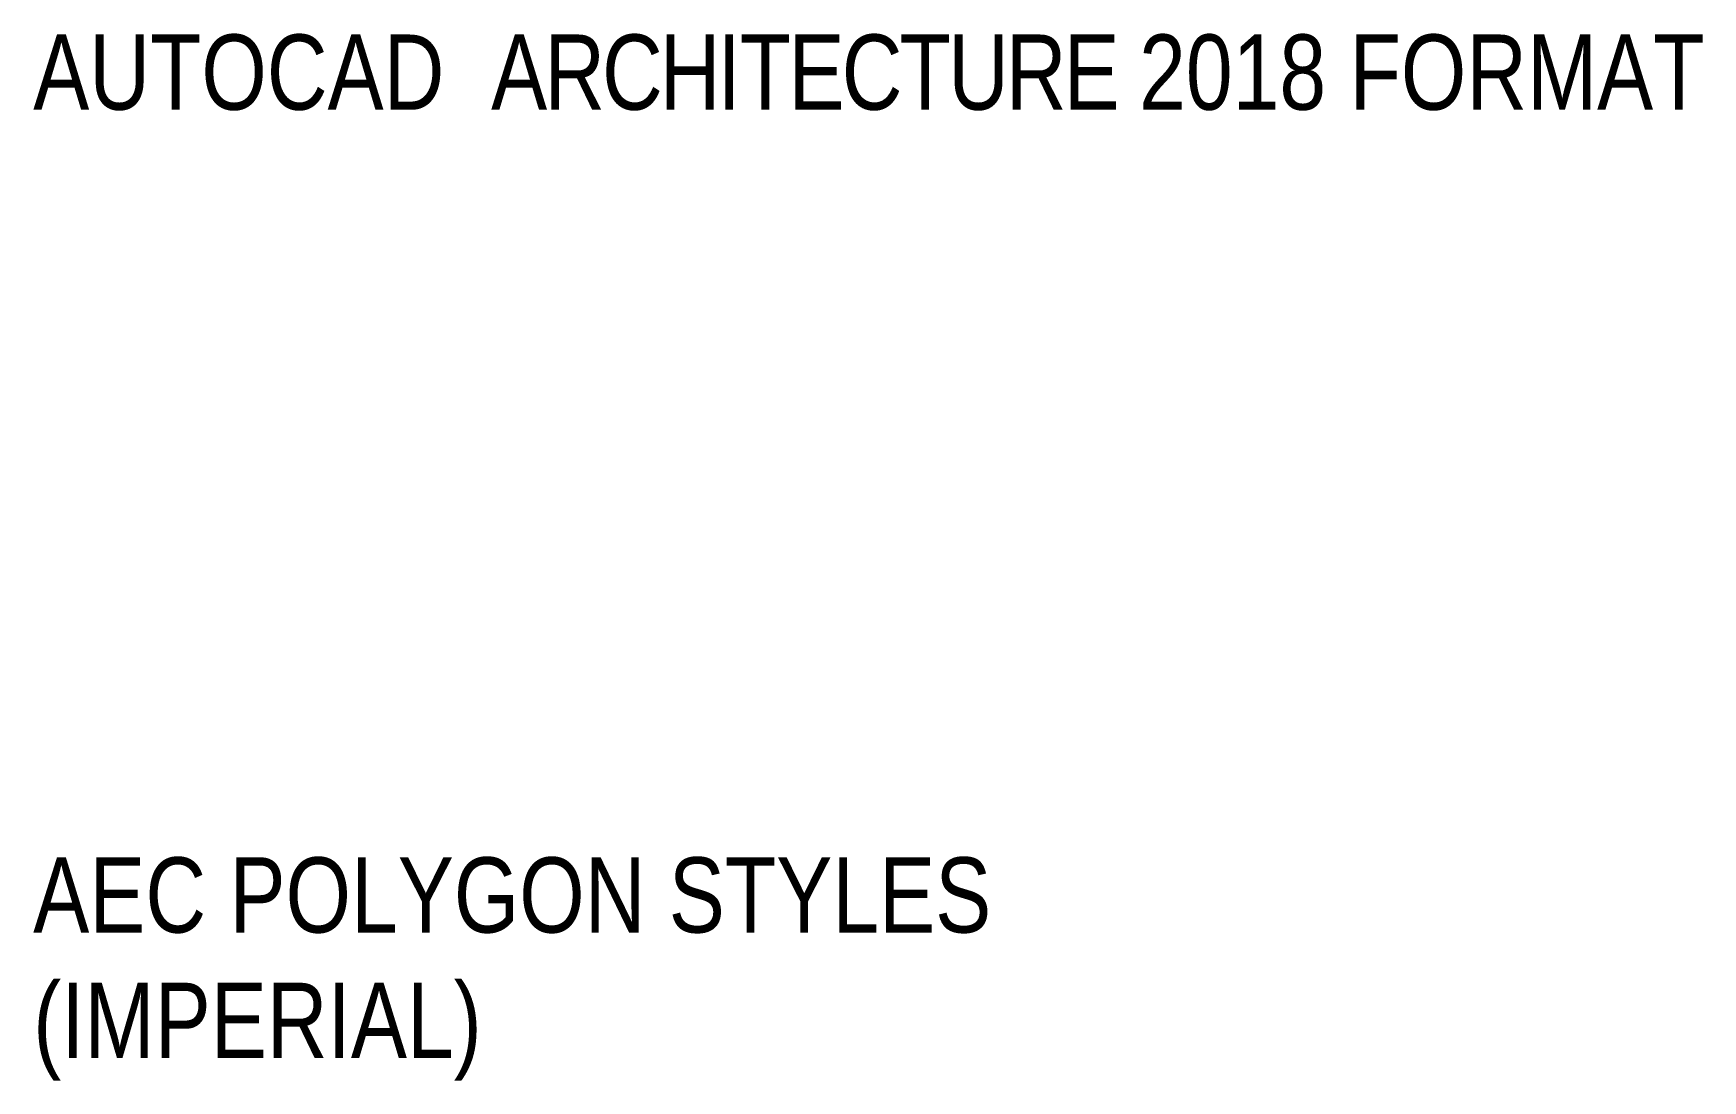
# Paper-space layout 'Work' of a CAD drawing. Header units: inches. Extents: x 0.3 to 19.7, y 0 to 12.2.
import ezdxf

# ---------------------------------------------------------------- set-up
doc = ezdxf.new("R2010")
doc.units = ezdxf.units.IN
doc.header["$LTSCALE"] = 0.5
doc.header["$MEASUREMENT"] = 0
doc.styles.add('Title-Normal', font='arial.ttf', dxfattribs={"width": 0.75})

psp = doc.layouts.new('Work')

# ---------------------------------------------------------------- texts
at = {"color": 7, "char_height": 0.875, "style": 'Title-Normal'}
for s, insert, width, attachment_point in [('{\\W0.8;AUTOCAD  \\T0.95;ARCHITECTURE \\T1;2018 FORMAT}', (0.253, 12.206), 20.56893, 1), ('{\\W0.8;AEC POLYGON STYLES\\P(IMPERIAL)}', (0.253, 0.039), 17.37946, 7)]:
    psp.add_mtext(s, dxfattribs=dict(at, insert=insert, width=width, attachment_point=attachment_point))

doc.saveas('drawing.dxf')
